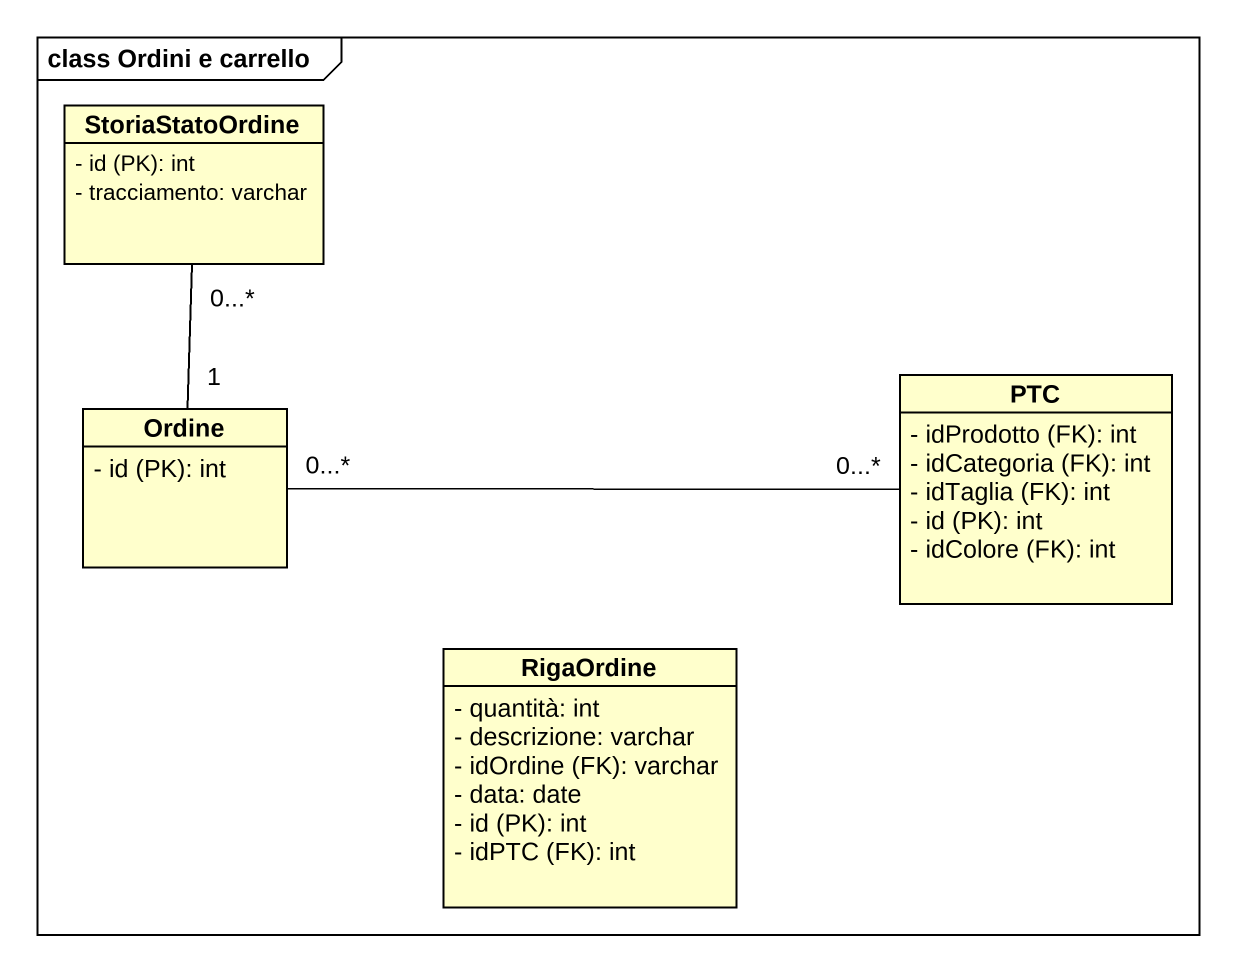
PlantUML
@startuml
mainframe class Ordini e carrello
hide circle
hide empty members
skinparam classAttributeIconSize 0
class StoriaStatoOrdine {
  {field} - id (PK): int
  - tracciamento: varchar
}
class Ordine {
  {field} - id (PK): int
}
class PTC {
  {field} - idProdotto (FK): int
  {field} - idCategoria (FK): int
  {field} - idTaglia (FK): int
  {field} - id (PK): int
  {field} - idColore (FK): int
}
class RigaOrdine {
  - quantità: int
  - descrizione: varchar
  {field} - idOrdine (FK): varchar
  - data: date
  {field} - id (PK): int
  {field} - idPTC (FK): int
}
StoriaStatoOrdine "0...*" -- "1" Ordine
Ordine "0...*" -right- "0...*" PTC
@enduml
